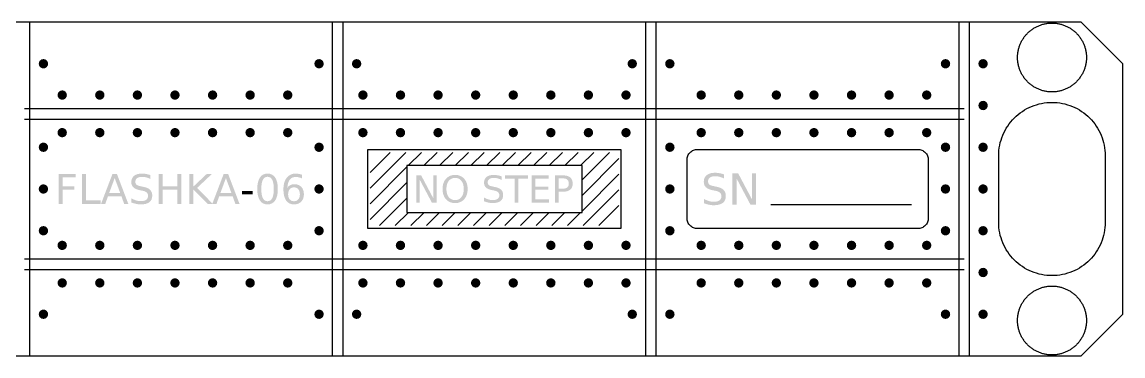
# Model space of a CAD drawing. Header units: millimetres. Extents: x 0.1 to 93.6, y -8 to 8.
# Drawn here: x 40.9 to 93.6, y -8 to 8 of the extents above; entities that cross this region are included whole.
import ezdxf

# ---------------------------------------------------------------- set-up
doc = ezdxf.new("R2010")
doc.units = ezdxf.units.MM
doc.layers.add('MARK', color=1, linetype='Continuous')
doc.layers.add('REF', color=8, linetype='Continuous')

msp = doc.modelspace()

# ---------------------------------------------------------------- hatches: boundary and pattern name
at = {"layer": 'MARK'}
h = msp.add_hatch(color=1, dxfattribs=at)
h.dxf.hatch_style = 1
edge = h.paths.add_edge_path()
edge.add_arc((41.9, 6), 0.225, 0, 360)
h = msp.add_hatch(color=1, dxfattribs=at)
h.dxf.hatch_style = 1
edge = h.paths.add_edge_path()
edge.add_arc((55.1, 6), 0.225, 0, 360)
h = msp.add_hatch(color=1, dxfattribs=at)
h.dxf.hatch_style = 1
edge = h.paths.add_edge_path()
edge.add_arc((56.9, 6), 0.225, 0, 360)
h = msp.add_hatch(color=1, dxfattribs=at)
h.dxf.hatch_style = 1
edge = h.paths.add_edge_path()
edge.add_arc((70.1, 6), 0.225, 0, 360)
h = msp.add_hatch(color=1, dxfattribs=at)
h.dxf.hatch_style = 1
edge = h.paths.add_edge_path()
edge.add_arc((71.9, 6), 0.225, 0, 360)
h = msp.add_hatch(color=1, dxfattribs=at)
h.dxf.hatch_style = 1
edge = h.paths.add_edge_path()
edge.add_arc((85.1, 6), 0.225, 0, 360)
h = msp.add_hatch(color=1, dxfattribs=at)
h.dxf.hatch_style = 1
edge = h.paths.add_edge_path()
edge.add_arc((86.9, 6), 0.225, 0, 360)
h = msp.add_hatch(color=1, dxfattribs=at)
h.dxf.hatch_style = 1
edge = h.paths.add_edge_path()
edge.add_arc((42.8, 4.5), 0.225, 0, 360)
h = msp.add_hatch(color=1, dxfattribs=at)
h.dxf.hatch_style = 1
edge = h.paths.add_edge_path()
edge.add_arc((44.6, 4.5), 0.225, 0, 360)
h = msp.add_hatch(color=1, dxfattribs=at)
h.dxf.hatch_style = 1
edge = h.paths.add_edge_path()
edge.add_arc((46.4, 4.5), 0.225, 0, 360)
h = msp.add_hatch(color=1, dxfattribs=at)
h.dxf.hatch_style = 1
edge = h.paths.add_edge_path()
edge.add_arc((48.2, 4.5), 0.225, 0, 360)
h = msp.add_hatch(color=1, dxfattribs=at)
h.dxf.hatch_style = 1
edge = h.paths.add_edge_path()
edge.add_arc((50, 4.5), 0.225, 0, 360)
h = msp.add_hatch(color=1, dxfattribs=at)
h.dxf.hatch_style = 1
edge = h.paths.add_edge_path()
edge.add_arc((51.8, 4.5), 0.225, 0, 360)
h = msp.add_hatch(color=1, dxfattribs=at)
h.dxf.hatch_style = 1
edge = h.paths.add_edge_path()
edge.add_arc((53.6, 4.5), 0.225, 0, 360)
h = msp.add_hatch(color=1, dxfattribs=at)
h.dxf.hatch_style = 1
edge = h.paths.add_edge_path()
edge.add_arc((57.2, 4.5), 0.225, 0, 360)
h = msp.add_hatch(color=1, dxfattribs=at)
h.dxf.hatch_style = 1
edge = h.paths.add_edge_path()
edge.add_arc((59, 4.5), 0.225, 0, 360)
h = msp.add_hatch(color=1, dxfattribs=at)
h.dxf.hatch_style = 1
edge = h.paths.add_edge_path()
edge.add_arc((60.8, 4.5), 0.225, 0, 360)
h = msp.add_hatch(color=1, dxfattribs=at)
h.dxf.hatch_style = 1
edge = h.paths.add_edge_path()
edge.add_arc((62.6, 4.5), 0.225, 0, 360)
h = msp.add_hatch(color=1, dxfattribs=at)
h.dxf.hatch_style = 1
edge = h.paths.add_edge_path()
edge.add_arc((64.4, 4.5), 0.225, 0, 360)
h = msp.add_hatch(color=1, dxfattribs=at)
h.dxf.hatch_style = 1
edge = h.paths.add_edge_path()
edge.add_arc((66.2, 4.5), 0.225, 0, 360)
h = msp.add_hatch(color=1, dxfattribs=at)
h.dxf.hatch_style = 1
edge = h.paths.add_edge_path()
edge.add_arc((68, 4.5), 0.225, 0, 360)
h = msp.add_hatch(color=1, dxfattribs=at)
h.dxf.hatch_style = 1
edge = h.paths.add_edge_path()
edge.add_arc((69.8, 4.5), 0.225, 0, 360)
h = msp.add_hatch(color=1, dxfattribs=at)
h.dxf.hatch_style = 1
edge = h.paths.add_edge_path()
edge.add_arc((73.4, 4.5), 0.225, 0, 360)
h = msp.add_hatch(color=1, dxfattribs=at)
h.dxf.hatch_style = 1
edge = h.paths.add_edge_path()
edge.add_arc((75.2, 4.5), 0.225, 0, 360)
h = msp.add_hatch(color=1, dxfattribs=at)
h.dxf.hatch_style = 1
edge = h.paths.add_edge_path()
edge.add_arc((77, 4.5), 0.225, 0, 360)
h = msp.add_hatch(color=1, dxfattribs=at)
h.dxf.hatch_style = 1
edge = h.paths.add_edge_path()
edge.add_arc((78.8, 4.5), 0.225, 0, 360)
h = msp.add_hatch(color=1, dxfattribs=at)
h.dxf.hatch_style = 1
edge = h.paths.add_edge_path()
edge.add_arc((80.6, 4.5), 0.225, 0, 360)
h = msp.add_hatch(color=1, dxfattribs=at)
h.dxf.hatch_style = 1
edge = h.paths.add_edge_path()
edge.add_arc((82.4, 4.5), 0.225, 0, 360)
h = msp.add_hatch(color=1, dxfattribs=at)
h.dxf.hatch_style = 1
edge = h.paths.add_edge_path()
edge.add_arc((84.2, 4.5), 0.225, 0, 360)
h = msp.add_hatch(color=1, dxfattribs=at)
h.dxf.hatch_style = 1
edge = h.paths.add_edge_path()
edge.add_arc((86.9, 4), 0.225, 0, 360)
h = msp.add_hatch(color=1, dxfattribs=at)
h.dxf.hatch_style = 1
edge = h.paths.add_edge_path()
edge.add_arc((42.8, 2.7), 0.225, 0, 360)
h = msp.add_hatch(color=1, dxfattribs=at)
h.dxf.hatch_style = 1
edge = h.paths.add_edge_path()
edge.add_arc((44.6, 2.7), 0.225, 0, 360)
h = msp.add_hatch(color=1, dxfattribs=at)
h.dxf.hatch_style = 1
edge = h.paths.add_edge_path()
edge.add_arc((46.4, 2.7), 0.225, 0, 360)
h = msp.add_hatch(color=1, dxfattribs=at)
h.dxf.hatch_style = 1
edge = h.paths.add_edge_path()
edge.add_arc((48.2, 2.7), 0.225, 0, 360)
h = msp.add_hatch(color=1, dxfattribs=at)
h.dxf.hatch_style = 1
edge = h.paths.add_edge_path()
edge.add_arc((50, 2.7), 0.225, 0, 360)
h = msp.add_hatch(color=1, dxfattribs=at)
h.dxf.hatch_style = 1
edge = h.paths.add_edge_path()
edge.add_arc((51.8, 2.7), 0.225, 0, 360)
h = msp.add_hatch(color=1, dxfattribs=at)
h.dxf.hatch_style = 1
edge = h.paths.add_edge_path()
edge.add_arc((53.6, 2.7), 0.225, 0, 360)
h = msp.add_hatch(color=1, dxfattribs=at)
h.dxf.hatch_style = 1
edge = h.paths.add_edge_path()
edge.add_arc((57.2, 2.7), 0.225, 0, 360)
h = msp.add_hatch(color=1, dxfattribs=at)
h.dxf.hatch_style = 1
edge = h.paths.add_edge_path()
edge.add_arc((59, 2.7), 0.225, 0, 360)
h = msp.add_hatch(color=1, dxfattribs=at)
h.dxf.hatch_style = 1
edge = h.paths.add_edge_path()
edge.add_arc((60.8, 2.7), 0.225, 0, 360)
h = msp.add_hatch(color=1, dxfattribs=at)
h.dxf.hatch_style = 1
edge = h.paths.add_edge_path()
edge.add_arc((62.6, 2.7), 0.225, 0, 360)
h = msp.add_hatch(color=1, dxfattribs=at)
h.dxf.hatch_style = 1
edge = h.paths.add_edge_path()
edge.add_arc((64.4, 2.7), 0.225, 0, 360)
h = msp.add_hatch(color=1, dxfattribs=at)
h.dxf.hatch_style = 1
edge = h.paths.add_edge_path()
edge.add_arc((66.2, 2.7), 0.225, 0, 360)
h = msp.add_hatch(color=1, dxfattribs=at)
h.dxf.hatch_style = 1
edge = h.paths.add_edge_path()
edge.add_arc((68, 2.7), 0.225, 0, 360)
h = msp.add_hatch(color=1, dxfattribs=at)
h.dxf.hatch_style = 1
edge = h.paths.add_edge_path()
edge.add_arc((69.8, 2.7), 0.225, 0, 360)
h = msp.add_hatch(color=1, dxfattribs=at)
h.dxf.hatch_style = 1
edge = h.paths.add_edge_path()
edge.add_arc((73.4, 2.7), 0.225, 0, 360)
h = msp.add_hatch(color=1, dxfattribs=at)
h.dxf.hatch_style = 1
edge = h.paths.add_edge_path()
edge.add_arc((75.2, 2.7), 0.225, 0, 360)
h = msp.add_hatch(color=1, dxfattribs=at)
h.dxf.hatch_style = 1
edge = h.paths.add_edge_path()
edge.add_arc((77, 2.7), 0.225, 0, 360)
h = msp.add_hatch(color=1, dxfattribs=at)
h.dxf.hatch_style = 1
edge = h.paths.add_edge_path()
edge.add_arc((78.8, 2.7), 0.225, 0, 360)
h = msp.add_hatch(color=1, dxfattribs=at)
h.dxf.hatch_style = 1
edge = h.paths.add_edge_path()
edge.add_arc((80.6, 2.7), 0.225, 0, 360)
h = msp.add_hatch(color=1, dxfattribs=at)
h.dxf.hatch_style = 1
edge = h.paths.add_edge_path()
edge.add_arc((82.4, 2.7), 0.225, 0, 360)
h = msp.add_hatch(color=1, dxfattribs=at)
h.dxf.hatch_style = 1
edge = h.paths.add_edge_path()
edge.add_arc((84.2, 2.7), 0.225, 0, 360)
h = msp.add_hatch(color=1, dxfattribs=at)
h.dxf.hatch_style = 1
edge = h.paths.add_edge_path()
edge.add_arc((41.9, 2), 0.225, 0, 360)
h = msp.add_hatch(color=1, dxfattribs=at)
h.dxf.hatch_style = 1
edge = h.paths.add_edge_path()
edge.add_arc((55.1, 2), 0.225, 0, 360)
h = msp.add_hatch(color=1, dxfattribs=at)
h.dxf.hatch_style = 1
edge = h.paths.add_edge_path()
edge.add_arc((71.9, 2), 0.225, 0, 360)
h = msp.add_hatch(color=1, dxfattribs=at)
h.dxf.hatch_style = 1
edge = h.paths.add_edge_path()
edge.add_arc((85.1, 2), 0.225, 0, 360)
h = msp.add_hatch(color=1, dxfattribs=at)
h.dxf.hatch_style = 1
edge = h.paths.add_edge_path()
edge.add_arc((86.9, 2), 0.225, 0, 360)
h = msp.add_hatch(color=1, dxfattribs=at)
h.dxf.hatch_style = 1
h.paths.add_polyline_path([(42.818, 0.131), (43.382, 0.131), (43.382, -0.031), (42.818, -0.031), (42.818, -0.711), (42.625, -0.711), (42.625, 0.713), (43.443, 0.713), (43.443, 0.551), (42.818, 0.551)])
h = msp.add_hatch(color=1, dxfattribs=at)
h.dxf.hatch_style = 1
h.paths.add_polyline_path([(44.635, -0.549), (44.635, -0.711), (43.749, -0.711), (43.749, 0.713), (43.941, 0.713), (43.941, -0.549)])
h = msp.add_hatch(color=1, dxfattribs=at)
h.dxf.hatch_style = 1
h.paths.add_polyline_path([(45.635, -0.346), (44.993, -0.346), (44.864, -0.711), (44.66, -0.711), (45.204, 0.713), (45.423, 0.713), (45.965, -0.711), (45.765, -0.711)])
h.paths.add_polyline_path([(45.051, -0.186), (45.575, -0.186), (45.313, 0.523)])
h = msp.add_hatch(color=1, dxfattribs=at)
h.dxf.hatch_style = 1
h.paths.add_polyline_path([(46.92, 0.524), (46.869, 0.542), (46.82, 0.557), (46.772, 0.568), (46.724, 0.576), (46.678, 0.581), (46.632, 0.582), (46.558, 0.578), (46.493, 0.567), (46.436, 0.548), (46.389, 0.521), (46.352, 0.488), (46.325, 0.447), (46.309, 0.401), (46.304, 0.348), (46.307, 0.303), (46.318, 0.265), (46.336, 0.232), (46.361, 0.205), (46.395, 0.182), (46.443, 0.162), (46.503, 0.143), (46.576, 0.127), (46.692, 0.103), (46.793, 0.079), (46.879, 0.047), (46.952, 0.007), (47.01, -0.041), (47.055, -0.097), (47.087, -0.162), (47.106, -0.236), (47.113, -0.318), (47.104, -0.415), (47.078, -0.5), (47.035, -0.572), (46.974, -0.632), (46.896, -0.679), (46.803, -0.712), (46.693, -0.732), (46.567, -0.739), (46.516, -0.737), (46.463, -0.733), (46.408, -0.726), (46.352, -0.716), (46.295, -0.703), (46.236, -0.687), (46.176, -0.669), (46.116, -0.648), (46.116, -0.45), (46.174, -0.481), (46.232, -0.507), (46.289, -0.53), (46.346, -0.549), (46.402, -0.564), (46.457, -0.574), (46.512, -0.58), (46.567, -0.582), (46.645, -0.578), (46.713, -0.566), (46.772, -0.546), (46.822, -0.517), (46.861, -0.482), (46.889, -0.439), (46.906, -0.389), (46.911, -0.332), (46.907, -0.283), (46.895, -0.239), (46.875, -0.201), (46.847, -0.168), (46.81, -0.141), (46.762, -0.117), (46.704, -0.096), (46.636, -0.08), (46.518, -0.057), (46.418, -0.032), (46.333, -0.002), (46.262, 0.035), (46.207, 0.078), (46.164, 0.128), (46.134, 0.187), (46.116, 0.255), (46.11, 0.332), (46.119, 0.422), (46.143, 0.501), (46.185, 0.571), (46.243, 0.63), (46.316, 0.678), (46.401, 0.712), (46.499, 0.732), (46.61, 0.739), (46.66, 0.738), (46.711, 0.734), (46.762, 0.729), (46.814, 0.721), (46.866, 0.71), (46.919, 0.698), (46.973, 0.683), (47.027, 0.666), (47.027, 0.478), (46.973, 0.503)])
h = msp.add_hatch(color=1, dxfattribs=at)
h.dxf.hatch_style = 1
h.paths.add_polyline_path([(48.306, 0.129), (48.306, 0.713), (48.499, 0.713), (48.499, -0.711), (48.306, -0.711), (48.306, -0.033), (47.606, -0.033), (47.606, -0.711), (47.413, -0.711), (47.413, 0.713), (47.606, 0.713), (47.606, 0.129)])
h = msp.add_hatch(color=1, dxfattribs=at)
h.dxf.hatch_style = 1
h.paths.add_polyline_path([(49.962, 0.713), (49.255, 0.049), (49.994, -0.692), (50.53, 0.713), (50.749, 0.713), (51.291, -0.711), (51.091, -0.711), (50.961, -0.346), (50.319, -0.346), (50.19, -0.711), (50.012, -0.711), (49.987, -0.711), (49.759, -0.711), (49.075, -0.025), (49.075, -0.711), (48.882, -0.711), (48.882, 0.713), (49.075, 0.713), (49.075, 0.111), (49.714, 0.713)])
h.paths.add_polyline_path([(50.901, -0.186), (50.639, 0.523), (50.378, -0.186)])
h = msp.add_hatch(color=1, dxfattribs=at)
h.dxf.hatch_style = 1
h.paths.add_polyline_path([(52.999, 0.549), (53.054, 0.444), (53.094, 0.317), (53.118, 0.169), (53.126, 0), (53.118, -0.17), (53.094, -0.317), (53.054, -0.444), (52.999, -0.549), (52.929, -0.632), (52.844, -0.691), (52.746, -0.727), (52.633, -0.739), (52.521, -0.727), (52.422, -0.691), (52.338, -0.632), (52.268, -0.549), (52.212, -0.444), (52.173, -0.317), (52.149, -0.17), (52.141, 0), (52.149, 0.169), (52.173, 0.317), (52.212, 0.444), (52.268, 0.549), (52.338, 0.632), (52.422, 0.691), (52.521, 0.727), (52.633, 0.739), (52.746, 0.727), (52.844, 0.691), (52.929, 0.632)])
h.paths.add_polyline_path([(52.41, 0.44), (52.377, 0.357), (52.354, 0.256), (52.339, 0.137), (52.335, 0), (52.339, -0.138), (52.354, -0.257), (52.377, -0.357), (52.41, -0.44), (52.452, -0.504), (52.503, -0.55), (52.564, -0.577), (52.633, -0.586), (52.704, -0.577), (52.764, -0.55), (52.816, -0.504), (52.858, -0.44), (52.891, -0.357), (52.914, -0.257), (52.928, -0.138), (52.933, 0), (52.928, 0.137), (52.914, 0.256), (52.891, 0.357), (52.858, 0.44), (52.816, 0.504), (52.764, 0.55), (52.704, 0.577), (52.633, 0.586), (52.564, 0.577), (52.503, 0.55), (52.452, 0.504)])
h = msp.add_hatch(color=1, dxfattribs=at)
h.dxf.hatch_style = 1
h.paths.add_polyline_path([(54.136, 0.558), (54.099, 0.566), (54.063, 0.572), (54.026, 0.575), (53.99, 0.577), (53.9, 0.569), (53.821, 0.544), (53.754, 0.504), (53.698, 0.448), (53.653, 0.375), (53.619, 0.286), (53.596, 0.181), (53.583, 0.059), (53.613, 0.098), (53.647, 0.132), (53.684, 0.161), (53.725, 0.186), (53.768, 0.205), (53.814, 0.219), (53.861, 0.228), (53.911, 0.23), (54.013, 0.222), (54.104, 0.198), (54.183, 0.157), (54.251, 0.1), (54.305, 0.029), (54.344, -0.054), (54.367, -0.148), (54.375, -0.254), (54.367, -0.358), (54.343, -0.452), (54.302, -0.534), (54.245, -0.606), (54.175, -0.664), (54.094, -0.706), (54.002, -0.73), (53.9, -0.739), (53.784, -0.727), (53.682, -0.691), (53.595, -0.632), (53.522, -0.549), (53.465, -0.444), (53.424, -0.317), (53.4, -0.17), (53.392, 0), (53.402, 0.16), (53.432, 0.303), (53.482, 0.429), (53.552, 0.538), (53.639, 0.626), (53.74, 0.689), (53.854, 0.726), (53.982, 0.739), (54.018, 0.738), (54.055, 0.735), (54.092, 0.731), (54.128, 0.724), (54.166, 0.716), (54.204, 0.707), (54.243, 0.695), (54.282, 0.681), (54.282, 0.506), (54.246, 0.522), (54.21, 0.536), (54.173, 0.548)])
h.paths.add_polyline_path([(53.661, -0.059), (53.638, -0.116), (53.623, -0.181), (53.619, -0.254), (53.623, -0.327), (53.638, -0.392), (53.661, -0.448), (53.694, -0.497), (53.736, -0.536), (53.784, -0.564), (53.839, -0.581), (53.9, -0.586), (53.961, -0.581), (54.016, -0.564), (54.064, -0.536), (54.106, -0.497), (54.139, -0.448), (54.162, -0.392), (54.177, -0.327), (54.181, -0.254), (54.177, -0.181), (54.162, -0.116), (54.139, -0.059), (54.106, -0.011), (54.064, 0.028), (54.016, 0.056), (53.961, 0.072), (53.9, 0.078), (53.839, 0.072), (53.784, 0.056), (53.736, 0.028), (53.694, -0.011)])
h = msp.add_hatch(color=1, dxfattribs=at)
h.dxf.hatch_style = 1
h.paths.add_polyline_path([(60.567, 0.651), (60.738, 0.651), (60.738, -0.649), (60.501, -0.649), (59.925, 0.438), (59.925, -0.649), (59.754, -0.649), (59.754, 0.651), (59.991, 0.651), (60.567, -0.437)])
h = msp.add_hatch(color=1, dxfattribs=at)
h.dxf.hatch_style = 1
h.paths.add_polyline_path([(61.964, 0.571), (62.053, 0.491), (62.124, 0.392), (62.176, 0.277), (62.206, 0.146), (62.217, 0), (62.206, -0.146), (62.176, -0.277), (62.124, -0.392), (62.053, -0.491), (61.964, -0.571), (61.862, -0.629), (61.746, -0.663), (61.616, -0.674), (61.485, -0.663), (61.369, -0.629), (61.266, -0.572), (61.177, -0.492), (61.106, -0.392), (61.054, -0.277), (61.023, -0.147), (61.013, 0), (61.023, 0.146), (61.054, 0.277), (61.106, 0.392), (61.177, 0.491), (61.266, 0.571), (61.369, 0.629), (61.485, 0.663), (61.616, 0.674), (61.746, 0.663), (61.862, 0.629)])
h.paths.add_polyline_path([(61.373, 0.451), (61.311, 0.389), (61.262, 0.311), (61.227, 0.22), (61.206, 0.116), (61.199, 0), (61.206, -0.117), (61.227, -0.22), (61.262, -0.311), (61.311, -0.389), (61.373, -0.451), (61.444, -0.496), (61.525, -0.523), (61.616, -0.532), (61.707, -0.523), (61.787, -0.496), (61.858, -0.451), (61.919, -0.389), (61.968, -0.311), (62.003, -0.22), (62.024, -0.117), (62.031, 0), (62.024, 0.116), (62.003, 0.22), (61.968, 0.311), (61.919, 0.389), (61.858, 0.451), (61.787, 0.496), (61.707, 0.523), (61.616, 0.532), (61.525, 0.523), (61.444, 0.496)])
h = msp.add_hatch(color=1, dxfattribs=at)
h.dxf.hatch_style = 1
h.paths.add_polyline_path([(63.741, 0.478), (63.694, 0.495), (63.649, 0.508), (63.605, 0.518), (63.562, 0.526), (63.519, 0.53), (63.477, 0.532), (63.41, 0.528), (63.35, 0.518), (63.299, 0.5), (63.256, 0.476), (63.222, 0.445), (63.197, 0.408), (63.183, 0.366), (63.178, 0.317), (63.181, 0.277), (63.191, 0.242), (63.207, 0.212), (63.23, 0.187), (63.261, 0.166), (63.305, 0.147), (63.36, 0.131), (63.426, 0.116), (63.532, 0.094), (63.624, 0.072), (63.703, 0.043), (63.769, 0.006), (63.823, -0.037), (63.864, -0.089), (63.893, -0.148), (63.91, -0.215), (63.916, -0.29), (63.908, -0.379), (63.885, -0.456), (63.845, -0.522), (63.79, -0.577), (63.719, -0.62), (63.633, -0.65), (63.533, -0.668), (63.418, -0.674), (63.371, -0.673), (63.323, -0.669), (63.273, -0.663), (63.222, -0.653), (63.169, -0.642), (63.116, -0.628), (63.062, -0.611), (63.006, -0.592), (63.006, -0.411), (63.06, -0.439), (63.112, -0.463), (63.164, -0.484), (63.216, -0.501), (63.267, -0.514), (63.318, -0.524), (63.368, -0.53), (63.418, -0.532), (63.489, -0.528), (63.552, -0.517), (63.605, -0.498), (63.651, -0.472), (63.686, -0.44), (63.712, -0.401), (63.727, -0.355), (63.732, -0.303), (63.729, -0.258), (63.718, -0.218), (63.699, -0.183), (63.674, -0.154), (63.64, -0.128), (63.596, -0.106), (63.543, -0.088), (63.481, -0.073), (63.374, -0.052), (63.282, -0.029), (63.204, -0.002), (63.14, 0.032), (63.089, 0.071), (63.051, 0.117), (63.023, 0.171), (63.007, 0.233), (63.001, 0.303), (63.009, 0.385), (63.031, 0.458), (63.069, 0.521), (63.123, 0.575), (63.189, 0.619), (63.267, 0.65), (63.356, 0.668), (63.457, 0.674), (63.503, 0.673), (63.55, 0.67), (63.596, 0.665), (63.644, 0.658), (63.691, 0.649), (63.74, 0.637), (63.788, 0.624), (63.838, 0.608), (63.838, 0.437), (63.788, 0.459)])
h = msp.add_hatch(color=1, dxfattribs=at)
h.dxf.hatch_style = 1
h.paths.add_polyline_path([(65.11, 0.503), (64.648, 0.503), (64.648, -0.649), (64.472, -0.649), (64.472, 0.503), (64.01, 0.503), (64.01, 0.651), (65.11, 0.651)])
h = msp.add_hatch(color=1, dxfattribs=at)
h.dxf.hatch_style = 1
h.paths.add_polyline_path([(65.456, 0.503), (65.456, 0.118), (66.075, 0.118), (66.075, -0.03), (65.456, -0.03), (65.456, -0.501), (66.117, -0.501), (66.117, -0.649), (65.28, -0.649), (65.28, 0.651), (66.102, 0.651), (66.102, 0.503)])
h = msp.add_hatch(color=1, dxfattribs=at)
h.dxf.hatch_style = 1
h.paths.add_polyline_path([(67.071, 0.595), (67.134, 0.552), (67.183, 0.497), (67.218, 0.43), (67.239, 0.352), (67.246, 0.263), (67.239, 0.172), (67.218, 0.094), (67.183, 0.027), (67.134, -0.028), (67.071, -0.071), (66.995, -0.102), (66.906, -0.121), (66.804, -0.127), (66.582, -0.127), (66.582, -0.649), (66.406, -0.649), (66.406, 0.651), (66.804, 0.651), (66.906, 0.645), (66.995, 0.626)])
h.paths.add_polyline_path([(66.912, 0.034), (66.956, 0.054), (66.993, 0.081), (67.023, 0.117), (67.044, 0.158), (67.056, 0.207), (67.06, 0.263), (67.056, 0.318), (67.044, 0.366), (67.023, 0.408), (66.993, 0.443), (66.956, 0.471), (66.912, 0.49), (66.861, 0.502), (66.804, 0.506), (66.582, 0.506), (66.582, 0.018), (66.804, 0.018), (66.861, 0.022)])
h = msp.add_hatch(color=1, dxfattribs=at)
h.dxf.hatch_style = 1
h.paths.add_polyline_path([(74.491, 0.504), (74.434, 0.53), (74.378, 0.552), (74.325, 0.571), (74.272, 0.586), (74.222, 0.598), (74.172, 0.607), (74.123, 0.612), (74.075, 0.613), (73.996, 0.609), (73.928, 0.597), (73.869, 0.577), (73.819, 0.549), (73.78, 0.514), (73.751, 0.471), (73.735, 0.422), (73.729, 0.366), (73.733, 0.32), (73.744, 0.279), (73.763, 0.244), (73.789, 0.216), (73.825, 0.192), (73.875, 0.17), (73.939, 0.151), (74.015, 0.134), (74.138, 0.109), (74.244, 0.083), (74.335, 0.049), (74.411, 0.007), (74.473, -0.043), (74.52, -0.102), (74.554, -0.171), (74.574, -0.248), (74.581, -0.335), (74.572, -0.437), (74.544, -0.527), (74.499, -0.603), (74.435, -0.666), (74.353, -0.715), (74.255, -0.75), (74.139, -0.771), (74.006, -0.778), (73.952, -0.777), (73.896, -0.772), (73.839, -0.765), (73.78, -0.754), (73.719, -0.741), (73.657, -0.724), (73.595, -0.705), (73.531, -0.683), (73.531, -0.474), (73.593, -0.506), (73.653, -0.534), (73.714, -0.558), (73.773, -0.578), (73.832, -0.594), (73.891, -0.605), (73.949, -0.611), (74.006, -0.613), (74.088, -0.609), (74.16, -0.596), (74.222, -0.575), (74.274, -0.545), (74.316, -0.507), (74.345, -0.462), (74.363, -0.41), (74.369, -0.35), (74.365, -0.298), (74.352, -0.252), (74.331, -0.211), (74.301, -0.177), (74.262, -0.148), (74.212, -0.123), (74.151, -0.101), (74.079, -0.084), (73.955, -0.06), (73.849, -0.034), (73.759, -0.002), (73.685, 0.037), (73.626, 0.082), (73.582, 0.135), (73.55, 0.197), (73.531, 0.269), (73.525, 0.35), (73.534, 0.444), (73.56, 0.528), (73.604, 0.601), (73.665, 0.664), (73.742, 0.714), (73.832, 0.749), (73.935, 0.771), (74.051, 0.778), (74.104, 0.777), (74.158, 0.773), (74.212, 0.767), (74.266, 0.759), (74.322, 0.748), (74.377, 0.735), (74.434, 0.72), (74.491, 0.702)])
h = msp.add_hatch(color=1, dxfattribs=at)
h.dxf.hatch_style = 1
h.paths.add_polyline_path([(75.171, 0.751), (75.836, -0.504), (75.836, 0.751), (76.033, 0.751), (76.033, -0.749), (75.759, -0.749), (75.094, 0.506), (75.094, -0.749), (74.897, -0.749), (74.897, 0.751)])
h = msp.add_hatch(color=1, dxfattribs=at)
h.dxf.hatch_style = 1
edge = h.paths.add_edge_path()
edge.add_arc((41.9, 0), 0.225, 0, 360)
h = msp.add_hatch(color=1, dxfattribs=at)
h.dxf.hatch_style = 1
edge = h.paths.add_edge_path()
edge.add_arc((55.1, 0), 0.225, 0, 360)
h = msp.add_hatch(color=1, dxfattribs=at)
h.dxf.hatch_style = 1
edge = h.paths.add_edge_path()
edge.add_arc((71.9, 0), 0.225, 0, 360)
h = msp.add_hatch(color=1, dxfattribs=at)
h.dxf.hatch_style = 1
edge = h.paths.add_edge_path()
edge.add_arc((85.1, 0), 0.225, 0, 360)
h = msp.add_hatch(color=1, dxfattribs=at)
h.dxf.hatch_style = 1
edge = h.paths.add_edge_path()
edge.add_arc((86.9, 0), 0.225, 0, 360)
h = msp.add_hatch(color=1, dxfattribs=at)
h.dxf.hatch_style = 1
h.paths.add_polyline_path([(51.403, -0.254), (51.403, -0.098), (51.917, -0.098), (51.917, -0.254)])
h = msp.add_hatch(color=1, dxfattribs=at)
h.dxf.hatch_style = 1
edge = h.paths.add_edge_path()
edge.add_arc((41.9, -2), 0.225, 0, 360)
h = msp.add_hatch(color=1, dxfattribs=at)
h.dxf.hatch_style = 1
edge = h.paths.add_edge_path()
edge.add_arc((55.1, -2), 0.225, 0, 360)
h = msp.add_hatch(color=1, dxfattribs=at)
h.dxf.hatch_style = 1
edge = h.paths.add_edge_path()
edge.add_arc((71.9, -2), 0.225, 0, 360)
h = msp.add_hatch(color=1, dxfattribs=at)
h.dxf.hatch_style = 1
edge = h.paths.add_edge_path()
edge.add_arc((85.1, -2), 0.225, 0, 360)
h = msp.add_hatch(color=1, dxfattribs=at)
h.dxf.hatch_style = 1
edge = h.paths.add_edge_path()
edge.add_arc((86.9, -2), 0.225, 0, 360)
h = msp.add_hatch(color=1, dxfattribs=at)
h.dxf.hatch_style = 1
edge = h.paths.add_edge_path()
edge.add_arc((42.8, -2.7), 0.225, 0, 360)
h = msp.add_hatch(color=1, dxfattribs=at)
h.dxf.hatch_style = 1
edge = h.paths.add_edge_path()
edge.add_arc((44.6, -2.7), 0.225, 0, 360)
h = msp.add_hatch(color=1, dxfattribs=at)
h.dxf.hatch_style = 1
edge = h.paths.add_edge_path()
edge.add_arc((46.4, -2.7), 0.225, 0, 360)
h = msp.add_hatch(color=1, dxfattribs=at)
h.dxf.hatch_style = 1
edge = h.paths.add_edge_path()
edge.add_arc((48.2, -2.7), 0.225, 0, 360)
h = msp.add_hatch(color=1, dxfattribs=at)
h.dxf.hatch_style = 1
edge = h.paths.add_edge_path()
edge.add_arc((50, -2.7), 0.225, 0, 360)
h = msp.add_hatch(color=1, dxfattribs=at)
h.dxf.hatch_style = 1
edge = h.paths.add_edge_path()
edge.add_arc((51.8, -2.7), 0.225, 0, 360)
h = msp.add_hatch(color=1, dxfattribs=at)
h.dxf.hatch_style = 1
edge = h.paths.add_edge_path()
edge.add_arc((53.6, -2.7), 0.225, 0, 360)
h = msp.add_hatch(color=1, dxfattribs=at)
h.dxf.hatch_style = 1
edge = h.paths.add_edge_path()
edge.add_arc((57.2, -2.7), 0.225, 0, 360)
h = msp.add_hatch(color=1, dxfattribs=at)
h.dxf.hatch_style = 1
edge = h.paths.add_edge_path()
edge.add_arc((59, -2.7), 0.225, 0, 360)
h = msp.add_hatch(color=1, dxfattribs=at)
h.dxf.hatch_style = 1
edge = h.paths.add_edge_path()
edge.add_arc((60.8, -2.7), 0.225, 0, 360)
h = msp.add_hatch(color=1, dxfattribs=at)
h.dxf.hatch_style = 1
edge = h.paths.add_edge_path()
edge.add_arc((62.6, -2.7), 0.225, 0, 360)
h = msp.add_hatch(color=1, dxfattribs=at)
h.dxf.hatch_style = 1
edge = h.paths.add_edge_path()
edge.add_arc((64.4, -2.7), 0.225, 0, 360)
h = msp.add_hatch(color=1, dxfattribs=at)
h.dxf.hatch_style = 1
edge = h.paths.add_edge_path()
edge.add_arc((66.2, -2.7), 0.225, 0, 360)
h = msp.add_hatch(color=1, dxfattribs=at)
h.dxf.hatch_style = 1
edge = h.paths.add_edge_path()
edge.add_arc((68, -2.7), 0.225, 0, 360)
h = msp.add_hatch(color=1, dxfattribs=at)
h.dxf.hatch_style = 1
edge = h.paths.add_edge_path()
edge.add_arc((69.8, -2.7), 0.225, 0, 360)
h = msp.add_hatch(color=1, dxfattribs=at)
h.dxf.hatch_style = 1
edge = h.paths.add_edge_path()
edge.add_arc((73.4, -2.7), 0.225, 0, 360)
h = msp.add_hatch(color=1, dxfattribs=at)
h.dxf.hatch_style = 1
edge = h.paths.add_edge_path()
edge.add_arc((75.2, -2.7), 0.225, 0, 360)
h = msp.add_hatch(color=1, dxfattribs=at)
h.dxf.hatch_style = 1
edge = h.paths.add_edge_path()
edge.add_arc((77, -2.7), 0.225, 0, 360)
h = msp.add_hatch(color=1, dxfattribs=at)
h.dxf.hatch_style = 1
edge = h.paths.add_edge_path()
edge.add_arc((78.8, -2.7), 0.225, 0, 360)
h = msp.add_hatch(color=1, dxfattribs=at)
h.dxf.hatch_style = 1
edge = h.paths.add_edge_path()
edge.add_arc((80.6, -2.7), 0.225, 0, 360)
h = msp.add_hatch(color=1, dxfattribs=at)
h.dxf.hatch_style = 1
edge = h.paths.add_edge_path()
edge.add_arc((82.4, -2.7), 0.225, 0, 360)
h = msp.add_hatch(color=1, dxfattribs=at)
h.dxf.hatch_style = 1
edge = h.paths.add_edge_path()
edge.add_arc((84.2, -2.7), 0.225, 0, 360)
h = msp.add_hatch(color=1, dxfattribs=at)
h.dxf.hatch_style = 1
edge = h.paths.add_edge_path()
edge.add_arc((86.9, -4), 0.225, 0, 360)
h = msp.add_hatch(color=1, dxfattribs=at)
h.dxf.hatch_style = 1
edge = h.paths.add_edge_path()
edge.add_arc((42.8, -4.5), 0.225, 0, 360)
h = msp.add_hatch(color=1, dxfattribs=at)
h.dxf.hatch_style = 1
edge = h.paths.add_edge_path()
edge.add_arc((44.6, -4.5), 0.225, 0, 360)
h = msp.add_hatch(color=1, dxfattribs=at)
h.dxf.hatch_style = 1
edge = h.paths.add_edge_path()
edge.add_arc((46.4, -4.5), 0.225, 0, 360)
h = msp.add_hatch(color=1, dxfattribs=at)
h.dxf.hatch_style = 1
edge = h.paths.add_edge_path()
edge.add_arc((48.2, -4.5), 0.225, 0, 360)
h = msp.add_hatch(color=1, dxfattribs=at)
h.dxf.hatch_style = 1
edge = h.paths.add_edge_path()
edge.add_arc((50, -4.5), 0.225, 0, 360)
h = msp.add_hatch(color=1, dxfattribs=at)
h.dxf.hatch_style = 1
edge = h.paths.add_edge_path()
edge.add_arc((51.8, -4.5), 0.225, 0, 360)
h = msp.add_hatch(color=1, dxfattribs=at)
h.dxf.hatch_style = 1
edge = h.paths.add_edge_path()
edge.add_arc((53.6, -4.5), 0.225, 0, 360)
h = msp.add_hatch(color=1, dxfattribs=at)
h.dxf.hatch_style = 1
edge = h.paths.add_edge_path()
edge.add_arc((57.2, -4.5), 0.225, 0, 360)
h = msp.add_hatch(color=1, dxfattribs=at)
h.dxf.hatch_style = 1
edge = h.paths.add_edge_path()
edge.add_arc((59, -4.5), 0.225, 0, 360)
h = msp.add_hatch(color=1, dxfattribs=at)
h.dxf.hatch_style = 1
edge = h.paths.add_edge_path()
edge.add_arc((60.8, -4.5), 0.225, 0, 360)
h = msp.add_hatch(color=1, dxfattribs=at)
h.dxf.hatch_style = 1
edge = h.paths.add_edge_path()
edge.add_arc((62.6, -4.5), 0.225, 0, 360)
h = msp.add_hatch(color=1, dxfattribs=at)
h.dxf.hatch_style = 1
edge = h.paths.add_edge_path()
edge.add_arc((64.4, -4.5), 0.225, 0, 360)
h = msp.add_hatch(color=1, dxfattribs=at)
h.dxf.hatch_style = 1
edge = h.paths.add_edge_path()
edge.add_arc((66.2, -4.5), 0.225, 0, 360)
h = msp.add_hatch(color=1, dxfattribs=at)
h.dxf.hatch_style = 1
edge = h.paths.add_edge_path()
edge.add_arc((68, -4.5), 0.225, 0, 360)
h = msp.add_hatch(color=1, dxfattribs=at)
h.dxf.hatch_style = 1
edge = h.paths.add_edge_path()
edge.add_arc((69.8, -4.5), 0.225, 0, 360)
h = msp.add_hatch(color=1, dxfattribs=at)
h.dxf.hatch_style = 1
edge = h.paths.add_edge_path()
edge.add_arc((73.4, -4.5), 0.225, 0, 360)
h = msp.add_hatch(color=1, dxfattribs=at)
h.dxf.hatch_style = 1
edge = h.paths.add_edge_path()
edge.add_arc((75.2, -4.5), 0.225, 0, 360)
h = msp.add_hatch(color=1, dxfattribs=at)
h.dxf.hatch_style = 1
edge = h.paths.add_edge_path()
edge.add_arc((77, -4.5), 0.225, 0, 360)
h = msp.add_hatch(color=1, dxfattribs=at)
h.dxf.hatch_style = 1
edge = h.paths.add_edge_path()
edge.add_arc((78.8, -4.5), 0.225, 0, 360)
h = msp.add_hatch(color=1, dxfattribs=at)
h.dxf.hatch_style = 1
edge = h.paths.add_edge_path()
edge.add_arc((80.6, -4.5), 0.225, 0, 360)
h = msp.add_hatch(color=1, dxfattribs=at)
h.dxf.hatch_style = 1
edge = h.paths.add_edge_path()
edge.add_arc((82.4, -4.5), 0.225, 0, 360)
h = msp.add_hatch(color=1, dxfattribs=at)
h.dxf.hatch_style = 1
edge = h.paths.add_edge_path()
edge.add_arc((84.2, -4.5), 0.225, 0, 360)
h = msp.add_hatch(color=1, dxfattribs=at)
h.dxf.hatch_style = 1
edge = h.paths.add_edge_path()
edge.add_arc((41.9, -6), 0.225, 0, 360)
h = msp.add_hatch(color=1, dxfattribs=at)
h.dxf.hatch_style = 1
edge = h.paths.add_edge_path()
edge.add_arc((55.1, -6), 0.225, 0, 360)
h = msp.add_hatch(color=1, dxfattribs=at)
h.dxf.hatch_style = 1
edge = h.paths.add_edge_path()
edge.add_arc((56.9, -6), 0.225, 0, 360)
h = msp.add_hatch(color=1, dxfattribs=at)
h.dxf.hatch_style = 1
edge = h.paths.add_edge_path()
edge.add_arc((70.1, -6), 0.225, 0, 360)
h = msp.add_hatch(color=1, dxfattribs=at)
h.dxf.hatch_style = 1
edge = h.paths.add_edge_path()
edge.add_arc((71.9, -6), 0.225, 0, 360)
h = msp.add_hatch(color=1, dxfattribs=at)
h.dxf.hatch_style = 1
edge = h.paths.add_edge_path()
edge.add_arc((85.1, -6), 0.225, 0, 360)
h = msp.add_hatch(color=1, dxfattribs=at)
h.dxf.hatch_style = 1
edge = h.paths.add_edge_path()
edge.add_arc((86.9, -6), 0.225, 0, 360)

# ---------------------------------------------------------------- linework, layer by layer
for points in [[(69.575, -1.875), (69.575, 1.875), (57.425, 1.875), (57.425, -1.875), (69.575, -1.875)], [(57.545, 0.795), (58.505, 1.755)], [(57.545, 0.045), (59.255, 1.755)], [(59.374, 1.124), (60.005, 1.755)], [(60.124, 1.124), (60.755, 1.755)], [(60.874, 1.124), (61.505, 1.755)], [(61.624, 1.124), (62.255, 1.755)], [(62.374, 1.124), (63.005, 1.755)], [(63.124, 1.124), (63.755, 1.755)], [(63.874, 1.124), (64.505, 1.755)], [(64.624, 1.124), (65.255, 1.755)], [(65.374, 1.124), (66.005, 1.755)], [(66.124, 1.124), (66.755, 1.755)], [(66.874, 1.124), (67.505, 1.755)], [(67.624, 1.124), (68.255, 1.755)], [(67.696, 0.446), (69.005, 1.755)], [(83.775, -1.9), (73.225, -1.9), (73.176, -1.898), (73.127, -1.89), (73.08, -1.878), (73.034, -1.862), (72.989, -1.841), (72.947, -1.816), (72.908, -1.787), (72.871, -1.754), (72.838, -1.717), (72.809, -1.678), (72.784, -1.636), (72.763, -1.591), (72.747, -1.545), (72.735, -1.498), (72.727, -1.449), (72.725, -1.4), (72.725, 1.4), (72.727, 1.449), (72.735, 1.498), (72.747, 1.545), (72.763, 1.591), (72.784, 1.636), (72.809, 1.678), (72.838, 1.717), (72.871, 1.754), (72.908, 1.787), (72.947, 1.816), (72.989, 1.841), (73.034, 1.862), (73.08, 1.878), (73.127, 1.89), (73.176, 1.898), (73.225, 1.9), (83.775, 1.9), (83.824, 1.898), (83.873, 1.89), (83.92, 1.878), (83.966, 1.862), (84.011, 1.841), (84.053, 1.816), (84.092, 1.787), (84.129, 1.754), (84.162, 1.717), (84.191, 1.678), (84.216, 1.636), (84.237, 1.591), (84.253, 1.545), (84.265, 1.498), (84.273, 1.449), (84.275, 1.4), (84.275, -1.4), (84.273, -1.449), (84.265, -1.498), (84.253, -1.545), (84.237, -1.591), (84.216, -1.636), (84.191, -1.678), (84.162, -1.717), (84.129, -1.754), (84.092, -1.787), (84.053, -1.816), (84.011, -1.841), (83.966, -1.862), (83.92, -1.878), (83.873, -1.89), (83.824, -1.898), (83.775, -1.9)], [(67.696, -1.124), (67.696, 1.124), (59.304, 1.124), (59.304, -1.124), (67.696, -1.124)], [(67.696, -0.304), (69.455, 1.455)], [(57.545, -0.705), (59.304, 1.054)], [(67.696, -1.054), (69.455, 0.705)], [(57.545, -1.455), (59.304, 0.304)], [(57.995, -1.755), (59.304, -0.446)], [(67.745, -1.755), (69.455, -0.045)], [(68.495, -1.755), (69.455, -0.795)], [(76.733, -0.75), (83.475, -0.75)], [(58.745, -1.755), (59.376, -1.124)], [(59.495, -1.755), (60.126, -1.124)], [(60.245, -1.755), (60.876, -1.124)], [(60.995, -1.755), (61.626, -1.124)], [(61.745, -1.755), (62.376, -1.124)], [(62.495, -1.755), (63.126, -1.124)], [(63.245, -1.755), (63.876, -1.124)], [(63.995, -1.755), (64.626, -1.124)], [(64.745, -1.755), (65.376, -1.124)], [(65.495, -1.755), (66.126, -1.124)], [(66.245, -1.755), (66.876, -1.124)], [(66.995, -1.755), (67.626, -1.124)]]:
    msp.add_lwpolyline(points, dxfattribs=at)
at = {"layer": 'REF'}
for points in [[(0.2, -8), (91.6, -8), (93.6, -6), (93.6, 6), (91.6, 8), (0.2, 8)], [(91.85, 6.3), (91.85, 6.26), (91.848, 6.219), (91.846, 6.179), (91.842, 6.138), (91.838, 6.098), (91.832, 6.058), (91.826, 6.018), (91.818, 5.978), (91.81, 5.938), (91.801, 5.899), (91.79, 5.86), (91.779, 5.821), (91.767, 5.782), (91.754, 5.744), (91.739, 5.706), (91.724, 5.669), (91.708, 5.631), (91.692, 5.595), (91.674, 5.558), (91.655, 5.522), (91.636, 5.487), (91.615, 5.452), (91.594, 5.417), (91.572, 5.383), (91.549, 5.35), (91.525, 5.317), (91.501, 5.285), (91.475, 5.253), (91.449, 5.222), (91.423, 5.192), (91.395, 5.162), (91.367, 5.133), (91.338, 5.105), (91.308, 5.077), (91.278, 5.051), (91.247, 5.025), (91.215, 4.999), (91.183, 4.975), (91.15, 4.951), (91.117, 4.928), (91.083, 4.906), (91.048, 4.885), (91.013, 4.864), (90.978, 4.845), (90.942, 4.826), (90.905, 4.808), (90.869, 4.792), (90.831, 4.776), (90.794, 4.761), (90.756, 4.746), (90.718, 4.733), (90.679, 4.721), (90.64, 4.71), (90.601, 4.699), (90.562, 4.69), (90.522, 4.682), (90.482, 4.674), (90.442, 4.668), (90.402, 4.662), (90.362, 4.658), (90.321, 4.654), (90.281, 4.652), (90.24, 4.65), (90.2, 4.65), (90.16, 4.65), (90.119, 4.652), (90.079, 4.654), (90.038, 4.658), (89.998, 4.662), (89.958, 4.668), (89.918, 4.674), (89.878, 4.682), (89.838, 4.69), (89.799, 4.699), (89.76, 4.71), (89.721, 4.721), (89.682, 4.733), (89.644, 4.746), (89.606, 4.761), (89.569, 4.776), (89.531, 4.792), (89.495, 4.808), (89.458, 4.826), (89.422, 4.845), (89.387, 4.864), (89.352, 4.885), (89.317, 4.906), (89.283, 4.928), (89.25, 4.951), (89.217, 4.975), (89.185, 4.999), (89.153, 5.025), (89.122, 5.051), (89.092, 5.077), (89.062, 5.105), (89.033, 5.133), (89.005, 5.162), (88.977, 5.192), (88.951, 5.222), (88.925, 5.253), (88.899, 5.285), (88.875, 5.317), (88.851, 5.35), (88.828, 5.383), (88.806, 5.417), (88.785, 5.452), (88.764, 5.487), (88.745, 5.522), (88.726, 5.558), (88.708, 5.595), (88.692, 5.631), (88.676, 5.669), (88.661, 5.706), (88.646, 5.744), (88.633, 5.782), (88.621, 5.821), (88.61, 5.86), (88.599, 5.899), (88.59, 5.938), (88.582, 5.978), (88.574, 6.018), (88.568, 6.058), (88.562, 6.098), (88.558, 6.138), (88.554, 6.179), (88.552, 6.219), (88.55, 6.26), (88.55, 6.3), (88.55, 6.34), (88.552, 6.381), (88.554, 6.421), (88.558, 6.462), (88.562, 6.502), (88.568, 6.542), (88.574, 6.582), (88.582, 6.622), (88.59, 6.662), (88.599, 6.701), (88.61, 6.74), (88.621, 6.779), (88.633, 6.818), (88.646, 6.856), (88.661, 6.894), (88.676, 6.931), (88.692, 6.969), (88.708, 7.005), (88.726, 7.042), (88.745, 7.078), (88.764, 7.113), (88.785, 7.148), (88.806, 7.183), (88.828, 7.217), (88.851, 7.25), (88.875, 7.283), (88.899, 7.315), (88.925, 7.347), (88.951, 7.378), (88.977, 7.408), (89.005, 7.438), (89.033, 7.467), (89.062, 7.495), (89.092, 7.523), (89.122, 7.549), (89.153, 7.575), (89.185, 7.601), (89.217, 7.625), (89.25, 7.649), (89.283, 7.672), (89.317, 7.694), (89.352, 7.715), (89.387, 7.736), (89.422, 7.755), (89.458, 7.774), (89.495, 7.792), (89.531, 7.808), (89.569, 7.824), (89.606, 7.839), (89.644, 7.854), (89.682, 7.867), (89.721, 7.879), (89.76, 7.89), (89.799, 7.901), (89.838, 7.91), (89.878, 7.918), (89.918, 7.926), (89.958, 7.932), (89.998, 7.938), (90.038, 7.942), (90.079, 7.946), (90.119, 7.948), (90.16, 7.95), (90.2, 7.95), (90.24, 7.95), (90.281, 7.948), (90.321, 7.946), (90.362, 7.942), (90.402, 7.938), (90.442, 7.932), (90.482, 7.926), (90.522, 7.918), (90.562, 7.91), (90.601, 7.901), (90.64, 7.89), (90.679, 7.879), (90.718, 7.867), (90.756, 7.854), (90.794, 7.839), (90.831, 7.824), (90.869, 7.808), (90.905, 7.792), (90.942, 7.774), (90.978, 7.755), (91.013, 7.736), (91.048, 7.715), (91.083, 7.694), (91.117, 7.672), (91.15, 7.649), (91.183, 7.625), (91.215, 7.601), (91.247, 7.575), (91.278, 7.549), (91.308, 7.523), (91.338, 7.495), (91.367, 7.467), (91.395, 7.438), (91.423, 7.408), (91.449, 7.378), (91.475, 7.347), (91.501, 7.315), (91.525, 7.283), (91.549, 7.25), (91.572, 7.217), (91.594, 7.183), (91.615, 7.148), (91.636, 7.113), (91.655, 7.078), (91.674, 7.042), (91.692, 7.005), (91.708, 6.969), (91.724, 6.931), (91.739, 6.894), (91.754, 6.856), (91.767, 6.818), (91.779, 6.779), (91.79, 6.74), (91.801, 6.701), (91.81, 6.662), (91.818, 6.622), (91.826, 6.582), (91.832, 6.542), (91.838, 6.502), (91.842, 6.462), (91.846, 6.421), (91.848, 6.381), (91.85, 6.34), (91.85, 6.3)], [(87.65, 1.6), (87.653, 1.725), (87.662, 1.85), (87.678, 1.974), (87.699, 2.097), (87.726, 2.22), (87.76, 2.34), (87.799, 2.459), (87.844, 2.576), (87.895, 2.69), (87.951, 2.802), (88.013, 2.911), (88.08, 3.017), (88.152, 3.119), (88.229, 3.218), (88.311, 3.312), (88.397, 3.403), (88.488, 3.489), (88.582, 3.571), (88.681, 3.648), (88.783, 3.72), (88.889, 3.787), (88.998, 3.849), (89.11, 3.905), (89.224, 3.956), (89.341, 4.001), (89.46, 4.04), (89.58, 4.074), (89.703, 4.101), (89.826, 4.122), (89.95, 4.138), (90.075, 4.147), (90.2, 4.15), (90.325, 4.147), (90.45, 4.138), (90.574, 4.122), (90.697, 4.101), (90.82, 4.074), (90.94, 4.04), (91.059, 4.001), (91.176, 3.956), (91.29, 3.905), (91.402, 3.849), (91.511, 3.787), (91.617, 3.72), (91.719, 3.648), (91.818, 3.571), (91.912, 3.489), (92.003, 3.403), (92.089, 3.312), (92.171, 3.218), (92.248, 3.119), (92.32, 3.017), (92.387, 2.911), (92.449, 2.802), (92.505, 2.69), (92.556, 2.576), (92.601, 2.459), (92.64, 2.34), (92.674, 2.22), (92.701, 2.097), (92.722, 1.974), (92.738, 1.85), (92.747, 1.725), (92.75, 1.6), (92.75, -1.6), (92.747, -1.725), (92.738, -1.85), (92.722, -1.974), (92.701, -2.097), (92.674, -2.22), (92.64, -2.34), (92.601, -2.459), (92.556, -2.576), (92.505, -2.69), (92.449, -2.802), (92.387, -2.911), (92.32, -3.017), (92.248, -3.119), (92.171, -3.218), (92.089, -3.312), (92.003, -3.403), (91.912, -3.489), (91.818, -3.571), (91.719, -3.648), (91.617, -3.72), (91.511, -3.787), (91.402, -3.849), (91.29, -3.905), (91.176, -3.956), (91.059, -4.001), (90.94, -4.04), (90.82, -4.074), (90.697, -4.101), (90.574, -4.122), (90.45, -4.138), (90.325, -4.147), (90.2, -4.15), (90.075, -4.147), (89.95, -4.138), (89.826, -4.122), (89.703, -4.101), (89.58, -4.074), (89.46, -4.04), (89.341, -4.001), (89.224, -3.956), (89.11, -3.905), (88.998, -3.849), (88.889, -3.787), (88.783, -3.72), (88.681, -3.648), (88.582, -3.571), (88.488, -3.489), (88.397, -3.403), (88.311, -3.312), (88.229, -3.218), (88.152, -3.119), (88.08, -3.017), (88.013, -2.911), (87.951, -2.802), (87.895, -2.69), (87.844, -2.576), (87.799, -2.459), (87.76, -2.34), (87.726, -2.22), (87.699, -2.097), (87.678, -1.974), (87.662, -1.85), (87.653, -1.725), (87.65, -1.6), (87.65, 1.6)], [(91.85, -6.3), (91.85, -6.34), (91.848, -6.381), (91.846, -6.421), (91.842, -6.462), (91.838, -6.502), (91.832, -6.542), (91.826, -6.582), (91.818, -6.622), (91.81, -6.662), (91.801, -6.701), (91.79, -6.74), (91.779, -6.779), (91.767, -6.818), (91.754, -6.856), (91.739, -6.894), (91.724, -6.931), (91.708, -6.969), (91.692, -7.005), (91.674, -7.042), (91.655, -7.078), (91.636, -7.113), (91.615, -7.148), (91.594, -7.183), (91.572, -7.217), (91.549, -7.25), (91.525, -7.283), (91.501, -7.315), (91.475, -7.347), (91.449, -7.378), (91.423, -7.408), (91.395, -7.438), (91.367, -7.467), (91.338, -7.495), (91.308, -7.523), (91.278, -7.549), (91.247, -7.575), (91.215, -7.601), (91.183, -7.625), (91.15, -7.649), (91.117, -7.672), (91.083, -7.694), (91.048, -7.715), (91.013, -7.736), (90.978, -7.755), (90.942, -7.774), (90.905, -7.792), (90.869, -7.808), (90.831, -7.824), (90.794, -7.839), (90.756, -7.854), (90.718, -7.867), (90.679, -7.879), (90.64, -7.89), (90.601, -7.901), (90.562, -7.91), (90.522, -7.918), (90.482, -7.926), (90.442, -7.932), (90.402, -7.938), (90.362, -7.942), (90.321, -7.946), (90.281, -7.948), (90.24, -7.95), (90.2, -7.95), (90.16, -7.95), (90.119, -7.948), (90.079, -7.946), (90.038, -7.942), (89.998, -7.938), (89.958, -7.932), (89.918, -7.926), (89.878, -7.918), (89.838, -7.91), (89.799, -7.901), (89.76, -7.89), (89.721, -7.879), (89.682, -7.867), (89.644, -7.854), (89.606, -7.839), (89.569, -7.824), (89.531, -7.808), (89.495, -7.792), (89.458, -7.774), (89.422, -7.755), (89.387, -7.736), (89.352, -7.715), (89.317, -7.694), (89.283, -7.672), (89.25, -7.649), (89.217, -7.625), (89.185, -7.601), (89.153, -7.575), (89.122, -7.549), (89.092, -7.523), (89.062, -7.495), (89.033, -7.467), (89.005, -7.438), (88.977, -7.408), (88.951, -7.378), (88.925, -7.347), (88.899, -7.315), (88.875, -7.283), (88.851, -7.25), (88.828, -7.217), (88.806, -7.183), (88.785, -7.148), (88.764, -7.113), (88.745, -7.078), (88.726, -7.042), (88.708, -7.005), (88.692, -6.969), (88.676, -6.931), (88.661, -6.894), (88.646, -6.856), (88.633, -6.818), (88.621, -6.779), (88.61, -6.74), (88.599, -6.701), (88.59, -6.662), (88.582, -6.622), (88.574, -6.582), (88.568, -6.542), (88.562, -6.502), (88.558, -6.462), (88.554, -6.421), (88.552, -6.381), (88.55, -6.34), (88.55, -6.3), (88.55, -6.26), (88.552, -6.219), (88.554, -6.179), (88.558, -6.138), (88.562, -6.098), (88.568, -6.058), (88.574, -6.018), (88.582, -5.978), (88.59, -5.938), (88.599, -5.899), (88.61, -5.86), (88.621, -5.821), (88.633, -5.782), (88.646, -5.744), (88.661, -5.706), (88.676, -5.669), (88.692, -5.631), (88.708, -5.595), (88.726, -5.558), (88.745, -5.522), (88.764, -5.487), (88.785, -5.452), (88.806, -5.417), (88.828, -5.383), (88.851, -5.35), (88.875, -5.317), (88.899, -5.285), (88.925, -5.253), (88.951, -5.222), (88.977, -5.192), (89.005, -5.162), (89.033, -5.133), (89.062, -5.105), (89.092, -5.077), (89.122, -5.051), (89.153, -5.025), (89.185, -4.999), (89.217, -4.975), (89.25, -4.951), (89.283, -4.928), (89.317, -4.906), (89.352, -4.885), (89.387, -4.864), (89.422, -4.845), (89.458, -4.826), (89.495, -4.808), (89.531, -4.792), (89.569, -4.776), (89.606, -4.761), (89.644, -4.746), (89.682, -4.733), (89.721, -4.721), (89.76, -4.71), (89.799, -4.699), (89.838, -4.69), (89.878, -4.682), (89.918, -4.674), (89.958, -4.668), (89.998, -4.662), (90.038, -4.658), (90.079, -4.654), (90.119, -4.652), (90.16, -4.65), (90.2, -4.65), (90.24, -4.65), (90.281, -4.652), (90.321, -4.654), (90.362, -4.658), (90.402, -4.662), (90.442, -4.668), (90.482, -4.674), (90.522, -4.682), (90.562, -4.69), (90.601, -4.699), (90.64, -4.71), (90.679, -4.721), (90.718, -4.733), (90.756, -4.746), (90.794, -4.761), (90.831, -4.776), (90.869, -4.792), (90.905, -4.808), (90.942, -4.826), (90.978, -4.845), (91.013, -4.864), (91.048, -4.885), (91.083, -4.906), (91.117, -4.928), (91.15, -4.951), (91.183, -4.975), (91.215, -4.999), (91.247, -5.025), (91.278, -5.051), (91.308, -5.077), (91.338, -5.105), (91.367, -5.133), (91.395, -5.162), (91.423, -5.192), (91.449, -5.222), (91.475, -5.253), (91.501, -5.285), (91.525, -5.317), (91.549, -5.35), (91.572, -5.383), (91.594, -5.417), (91.615, -5.452), (91.636, -5.487), (91.655, -5.522), (91.674, -5.558), (91.692, -5.595), (91.708, -5.631), (91.724, -5.669), (91.739, -5.706), (91.754, -5.744), (91.767, -5.782), (91.779, -5.821), (91.79, -5.86), (91.801, -5.899), (91.81, -5.938), (91.818, -5.978), (91.826, -6.018), (91.832, -6.058), (91.838, -6.098), (91.842, -6.138), (91.846, -6.179), (91.848, -6.219), (91.85, -6.26), (91.85, -6.3)]]:
    msp.add_lwpolyline(points, close=True, dxfattribs=at)
for points in [[(41.25, 3.6), (41.25, 8)], [(55.75, 3.6), (55.75, 8)], [(56.25, 3.6), (56.25, 8)], [(70.75, 3.6), (70.75, 8)], [(71.25, 3.6), (71.25, 8)], [(85.75, 3.6), (85.75, 8)], [(86.25, 3.6), (86.25, 8)], [(41, 3.85), (56, 3.85)], [(56, 3.85), (71, 3.85)], [(71, 3.85), (86, 3.85)], [(41, 3.35), (56, 3.35)], [(41.25, -3.6), (41.25, 3.6)], [(55.75, -3.6), (55.75, 3.6)], [(56, 3.35), (71, 3.35)], [(56.25, -3.6), (56.25, 3.6)], [(70.75, -3.6), (70.75, 3.6)], [(71, 3.35), (86, 3.35)], [(71.25, -3.6), (71.25, 3.6)], [(85.75, -3.6), (85.75, 3.6)], [(86.25, -3.6), (86.25, 3.6)], [(41, -3.35), (56, -3.35)], [(41.25, -8), (41.25, -3.6)], [(55.75, -8), (55.75, -3.6)], [(56, -3.35), (71, -3.35)], [(56.25, -8), (56.25, -3.6)], [(70.75, -8), (70.75, -3.6)], [(71, -3.35), (86, -3.35)], [(71.25, -8), (71.25, -3.6)], [(85.75, -8), (85.75, -3.6)], [(86.25, -8), (86.25, -3.6)], [(41, -3.85), (56, -3.85)], [(56, -3.85), (71, -3.85)], [(71, -3.85), (86, -3.85)]]:
    msp.add_lwpolyline(points, dxfattribs=at)

doc.saveas('drawing.dxf')
